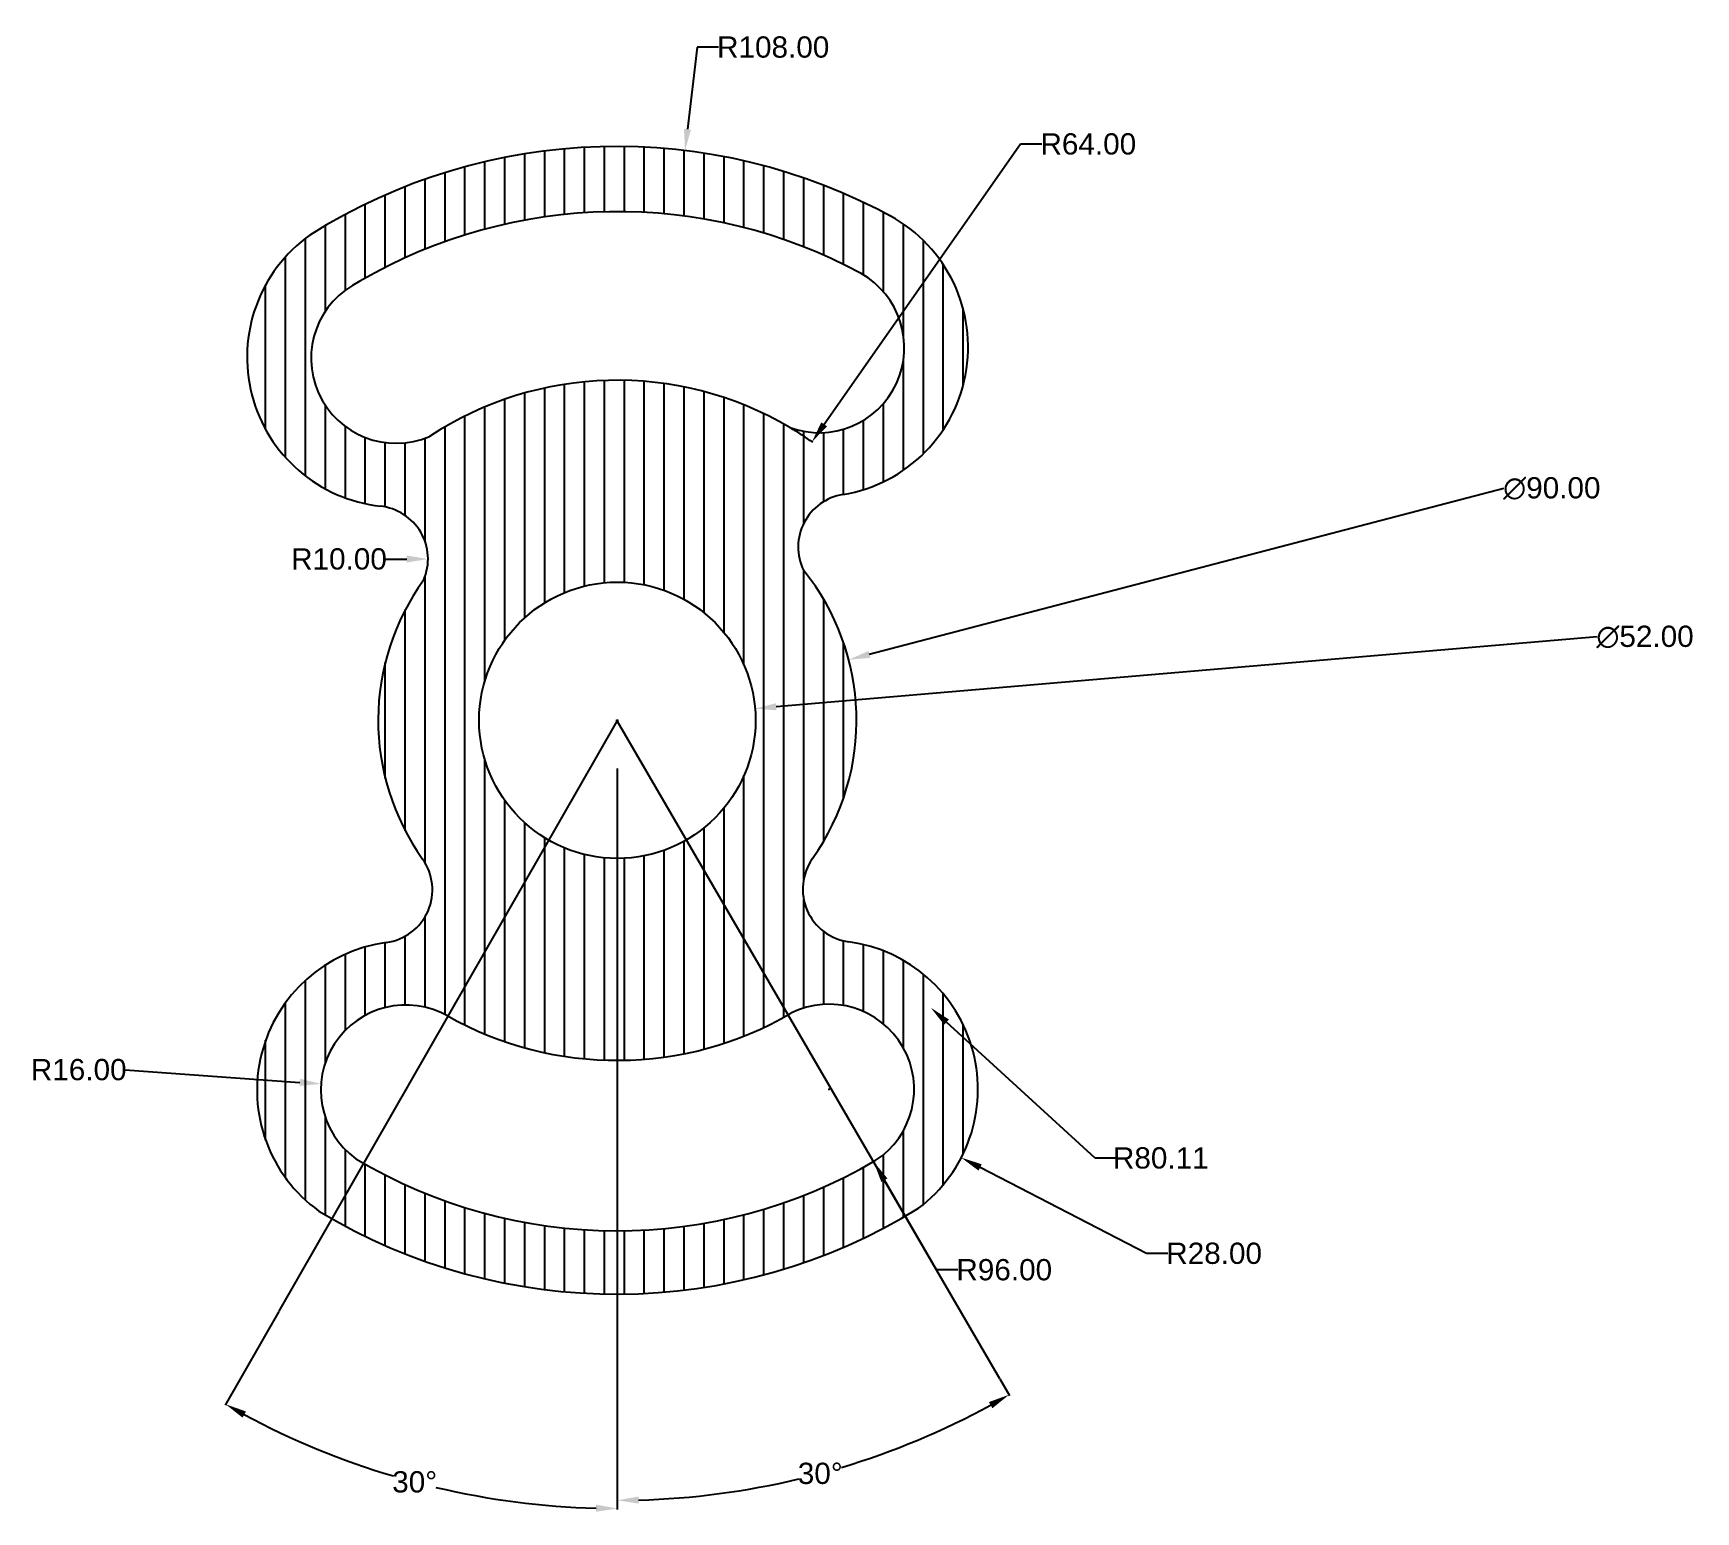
# Model space of a CAD drawing. Header units: centimetres. Extents: x -104 to 209, y -143 to 135.
import ezdxf

# ---------------------------------------------------------------- set-up
doc = ezdxf.new("R2010")
doc.units = ezdxf.units.CM
doc.header["$MEASUREMENT"] = 0
doc.layers.get('Defpoints').update_dxf_attribs({"color": 90})
doc.layers.add('geo', color=255, linetype='Continuous', plot=False)
doc.layers.add('hatch', color=5, linetype='Continuous', plot=False)
doc.styles.get("Standard").update_dxf_attribs({"font": 'arial.ttf'})
doc.dimstyles.get("Standard").update_dxf_attribs({"dimtxt": 4, "dimasz": 4, "dimexe": 0.18, "dimexo": 0.0625, "dimgap": 0.09, "dimtad": 0, "dimtih": 1, "dimtoh": 1, "dimzin": 0, "dimdsep": 46, "dimtxsty": 'Standard', "dimcen": 0.09, "dimclrd": 256, "dimadec": 0, "dimazin": 0, "dimtfac": 1, "dimtofl": 0, "dimtmove": 0, "dimatfit": 3, "dimfxl": 1, "dimtolj": 1, "dimtzin": 0, "dimarcsym": 0})

# ---------------------------------------------------------------- blocks, each defined once
blk = doc.blocks.new('*D3')
at = {"layer": 'Defpoints', "lineweight": -2, "transparency": 16777216}
blk.add_line((190.53, 21.18), (36.06, 8.04), dxfattribs=at)
at = {"layer": 'Defpoints', "color": 0, "lineweight": -2, "transparency": 16777216}
for p, q in [((6.08, 5.5), (6.26, 5.5)), ((6.17, 5.41), (6.17, 5.59))]:
    blk.add_line(p, q, dxfattribs=at)
at = {"layer": 'Defpoints', "color": 0, "transparency": 16777216}
for p in [(32.08, 7.7), (-19.73, 3.3)]:
    blk.add_point(p, dxfattribs=at)
at = {"layer": 'Defpoints', "transparency": 16777216}
blk.add_solid([(36.01, 8.71), (36.12, 7.38), (32.08, 7.7)], dxfattribs=at)
at = {"layer": 'Defpoints', "color": 0, "transparency": 16777216, "insert": (199.54, 21.18), "char_height": 4, "attachment_point": 5}
blk.add_mtext('\\A1;∅52.00', dxfattribs=at)
blk = doc.blocks.new('*D4')
at = {"layer": 'Defpoints', "lineweight": -2, "transparency": 16777216}
blk.add_line((172.99, 49.13), (53.58, 17.9), dxfattribs=at)
at = {"layer": 'Defpoints', "color": 0, "lineweight": -2, "transparency": 16777216}
for p, q in [((6.08, 5.5), (6.26, 5.5)), ((6.17, 5.41), (6.17, 5.59))]:
    blk.add_line(p, q, dxfattribs=at)
at = {"layer": 'Defpoints', "color": 0, "transparency": 16777216}
for p in [(49.71, 16.89), (-37.36, -5.89)]:
    blk.add_point(p, dxfattribs=at)
at = {"layer": 'Defpoints', "transparency": 16777216}
blk.add_solid([(53.41, 18.55), (53.75, 17.26), (49.71, 16.89)], dxfattribs=at)
at = {"layer": 'Defpoints', "color": 0, "transparency": 16777216, "insert": (182, 49.13), "char_height": 4, "attachment_point": 5}
blk.add_mtext('\\A1;∅90.00', dxfattribs=at)
blk = doc.blocks.new('*D5')
at = {"layer": 'Defpoints', "lineweight": -2, "transparency": 16777216}
for p, q in [((21.2, 132.19), (19.37, 116.73)), ((25.2, 132.19), (21.2, 132.19))]:
    blk.add_line(p, q, dxfattribs=at)
at = {"layer": 'Defpoints', "color": 0, "lineweight": -2, "transparency": 16777216}
for p, q in [((6.17, 5.5), (6.35, 5.5)), ((6.26, 5.41), (6.26, 5.59))]:
    blk.add_line(p, q, dxfattribs=at)
at = {"layer": 'Defpoints', "color": 0, "transparency": 16777216}
for p in [(18.91, 112.76), (6.26, 5.5)]:
    blk.add_point(p, dxfattribs=at)
at = {"layer": 'Defpoints', "transparency": 16777216}
blk.add_solid([(18.71, 116.81), (20.04, 116.65), (18.91, 112.76)], dxfattribs=at)
at = {"layer": 'Defpoints', "color": 0, "transparency": 16777216, "insert": (35.5, 132.19), "char_height": 4, "attachment_point": 5}
blk.add_mtext('\\A1;R108.00', dxfattribs=at)
blk = doc.blocks.new('*D9')
at = {"layer": 'Defpoints', "color": 0, "lineweight": -2, "transparency": 16777216}
for p, q in [((5.99, 5.5), (6.17, 5.5)), ((6.08, 5.41), (6.08, 5.59))]:
    blk.add_line(p, q, dxfattribs=at)
at = {"layer": 'Defpoints', "lineweight": -2, "transparency": 16777216}
for p, q in [((96.06, -76.89), (68.11, -51.3)), ((100.06, -76.89), (96.06, -76.89))]:
    blk.add_line(p, q, dxfattribs=at)
at = {"layer": 'Defpoints', "color": 0, "transparency": 16777216}
for p in [(6.08, 5.5), (65.16, -48.6)]:
    blk.add_point(p, dxfattribs=at)
at = {"layer": 'Defpoints', "transparency": 16777216}
blk.add_solid([(68.56, -50.81), (67.66, -51.79), (65.16, -48.6)], dxfattribs=at)
at = {"layer": 'Defpoints', "color": 0, "transparency": 16777216, "insert": (108.43, -76.89), "char_height": 4, "attachment_point": 5}
blk.add_mtext('\\A1;R80.11', dxfattribs=at)
blk = doc.blocks.new('*D10')
at = {"layer": 'Defpoints', "color": 0, "lineweight": -2, "transparency": 16777216}
for p, q in [((6.08, 5.41), (6.26, 5.41)), ((6.17, 5.32), (6.17, 5.5))]:
    blk.add_line(p, q, dxfattribs=at)
at = {"layer": 'Defpoints', "lineweight": -2, "transparency": 16777216}
for p, q in [((66.22, -97.93), (56.42, -81.05)), ((70.22, -97.93), (66.22, -97.93))]:
    blk.add_line(p, q, dxfattribs=at)
at = {"layer": 'Defpoints', "color": 0, "lineweight": -2, "transparency": 16777216}
blk.add_arc((6.17, 5.41), 96, 300.1554, 300.2681, dxfattribs=at)
at = {"layer": 'Defpoints', "color": 0, "transparency": 16777216}
for p in [(6.17, 5.41), (54.41, -77.59)]:
    blk.add_point(p, dxfattribs=at)
at = {"layer": 'Defpoints', "transparency": 16777216}
blk.add_solid([(56.99, -80.72), (55.84, -81.39), (54.41, -77.59)], dxfattribs=at)
at = {"layer": 'Defpoints', "color": 0, "transparency": 16777216, "insert": (78.97, -97.93), "char_height": 4, "attachment_point": 5}
blk.add_mtext('\\A1;R96.00', dxfattribs=at)
blk = doc.blocks.new('*D11')
at = {"layer": 'Defpoints', "lineweight": -2, "transparency": 16777216}
blk.add_line((-37.45, 35.85), (-33.45, 35.85), dxfattribs=at)
at = {"layer": 'Defpoints', "color": 0, "transparency": 16777216}
for p in [(-39.45, 35.85), (-29.45, 35.85)]:
    blk.add_point(p, dxfattribs=at)
at = {"layer": 'Defpoints', "transparency": 16777216}
blk.add_solid([(-33.45, 36.52), (-33.45, 35.19), (-29.45, 35.85)], dxfattribs=at)
at = {"layer": 'Defpoints', "color": 0, "transparency": 16777216, "insert": (-46.2, 35.85), "char_height": 4, "attachment_point": 5}
blk.add_mtext('\\A1;R10.00', dxfattribs=at)
blk = doc.blocks.new('*D12')
at = {"layer": 'Defpoints', "lineweight": -2, "transparency": 16777216}
blk.add_line((-86.43, -60.27), (-53.56, -62.64), dxfattribs=at)
at = {"layer": 'Defpoints', "color": 0, "lineweight": -2, "transparency": 16777216}
for p, q in [((-33.7, -64.08), (-33.52, -64.08)), ((-33.61, -64.17), (-33.61, -63.99))]:
    blk.add_line(p, q, dxfattribs=at)
at = {"layer": 'Defpoints', "color": 0, "transparency": 16777216}
for p in [(-49.57, -62.93), (-33.61, -64.08)]:
    blk.add_point(p, dxfattribs=at)
at = {"layer": 'Defpoints', "transparency": 16777216}
blk.add_solid([(-53.51, -61.98), (-53.61, -63.31), (-49.57, -62.93)], dxfattribs=at)
at = {"layer": 'Defpoints', "color": 0, "transparency": 16777216, "insert": (-95.17, -60.27), "char_height": 4, "attachment_point": 5}
blk.add_mtext('\\A1;R16.00', dxfattribs=at)
blk = doc.blocks.new('*D13')
at = {"layer": 'Defpoints', "color": 0, "lineweight": -2, "transparency": 16777216}
for p, q in [((45.93, -63.95), (46.11, -63.95)), ((46.02, -64.04), (46.02, -63.86))]:
    blk.add_line(p, q, dxfattribs=at)
at = {"layer": 'Defpoints', "lineweight": -2, "transparency": 16777216}
for p, q in [((105.72, -94.84), (74.44, -78.65)), ((109.72, -94.84), (105.72, -94.84))]:
    blk.add_line(p, q, dxfattribs=at)
at = {"layer": 'Defpoints', "color": 0, "transparency": 16777216}
for p in [(46.02, -63.95), (70.88, -76.82)]:
    blk.add_point(p, dxfattribs=at)
at = {"layer": 'Defpoints', "transparency": 16777216}
blk.add_solid([(74.74, -78.06), (74.13, -79.25), (70.88, -76.82)], dxfattribs=at)
at = {"layer": 'Defpoints', "color": 0, "transparency": 16777216, "insert": (118.46, -94.84), "char_height": 4, "attachment_point": 5}
blk.add_mtext('\\A1;R28.00', dxfattribs=at)
blk = doc.blocks.new('*D14')
at = {"layer": 'Defpoints', "lineweight": -2, "transparency": 16777216}
for p, q in [((82.04, 113.96), (45.09, 61.2)), ((86.04, 113.96), (82.04, 113.96))]:
    blk.add_line(p, q, dxfattribs=at)
at = {"layer": 'Defpoints', "color": 0, "lineweight": -2, "transparency": 16777216}
for p, q in [((5.99, 5.5), (6.17, 5.5)), ((6.08, 5.41), (6.08, 5.59))]:
    blk.add_line(p, q, dxfattribs=at)
blk.add_arc((6.08, 5.5), 64, 54.8345, 59.3883, dxfattribs=at)
at = {"layer": 'Defpoints', "color": 0, "transparency": 16777216}
for p in [(42.8, 57.92), (6.08, 5.5)]:
    blk.add_point(p, dxfattribs=at)
at = {"layer": 'Defpoints', "transparency": 16777216}
blk.add_solid([(44.54, 61.58), (45.64, 60.82), (42.8, 57.92)], dxfattribs=at)
at = {"layer": 'Defpoints', "color": 0, "transparency": 16777216, "insert": (94.79, 113.96), "char_height": 4, "attachment_point": 5}
blk.add_mtext('\\A1;R64.00', dxfattribs=at)
blk = doc.blocks.new('*D15')
at = {"layer": 'Defpoints', "color": 0, "lineweight": -2, "transparency": 16777216}
for p, q in [((-57.51, -105.76), (-67.61, -123.38)), ((6.17, -122.15), (6.17, -143.03))]:
    blk.add_line(p, q, dxfattribs=at)
at = {"layer": 'Defpoints', "lineweight": -2, "transparency": 16777216}
for start, end in [(241.7235, 253.4766), (256.6882, 268.4532)]:
    blk.add_arc((6.17, 5.32), 148.17, start, end, dxfattribs=at)
at = {"layer": 'Defpoints', "color": 0, "transparency": 16777216}
for p in [(6.17, 5.32), (6.17, -3.5), (-57.47, -105.71), (6.17, -122.08), (-44.22, -134.02)]:
    blk.add_point(p, dxfattribs=at)
at = {"layer": 'Defpoints', "transparency": 16777216}
for points in [[(-64.34, -125.75), (-63.7, -124.59), (-67.52, -123.23)], [(2.18, -142.13), (2.16, -143.46), (6.17, -142.85)]]:
    blk.add_solid(points, dxfattribs=at)
at = {"layer": 'Defpoints', "color": 0, "transparency": 16777216, "insert": (-31.96, -137.86), "char_height": 4, "attachment_point": 5}
blk.add_mtext('\\A1;30°', dxfattribs=at)
blk = doc.blocks.new('*D16')
at = {"layer": 'Defpoints', "color": 0, "lineweight": -2, "transparency": 16777216}
for p, q in [((6.17, -3.56), (6.17, -141.49)), ((78.14, -118.42), (79.98, -121.59))]:
    blk.add_line(p, q, dxfattribs=at)
at = {"layer": 'Defpoints', "lineweight": -2, "transparency": 16777216}
for start, end in [(286.7214, 298.6194), (271.563, 283.4734)]:
    blk.add_arc((6.17, 5.32), 146.63, start, end, dxfattribs=at)
at = {"layer": 'Defpoints', "color": 0, "transparency": 16777216}
for p in [(6.17, 5.32), (6.17, 5.32), (6.17, -3.5), (78.11, -118.36), (31.79, -139.06)]:
    blk.add_point(p, dxfattribs=at)
at = {"layer": 'Defpoints', "transparency": 16777216}
for points in [[(76.08, -122.82), (76.74, -123.98), (79.89, -121.43)], [(10.18, -141.93), (10.16, -140.59), (6.17, -141.31)]]:
    blk.add_solid(points, dxfattribs=at)
at = {"layer": 'Defpoints', "color": 0, "transparency": 16777216, "insert": (44.35, -136.26), "char_height": 4, "attachment_point": 5}
blk.add_mtext('\\A1;30°', dxfattribs=at)

msp = doc.modelspace()

# ---------------------------------------------------------------- hatches: boundary and pattern name
at = {"layer": 'hatch'}
h = msp.add_hatch(dxfattribs=at)
h.set_pattern_fill('ANSI31', color=256, scale=30, angle=45)
h.paths.add_polyline_path([(-51.678, 96.814, 0.6880214), (-38.395, 45.797, -0.5045505), (-30.254, 31.923, 0.3221509), (-30.476, -20.612, -0.5651807), (-37.303, -36.327, 0.6782962), (-49.975, -86.866, 0.2819426), (62.854, -86.319, 0.6707829), (49.733, -36.193, -0.5639051), (42.899, -20.503, 0.3354696), (41.204, 33.747, -0.5023905), (48.613, 47.979, 0.7003583), (58.384, 99.942, 0.2740112)])
h.paths.add_polyline_path([(52.03, 89.571, -0.9225979), (38.619, 60.613, 0.2865016), (-29.141, 58.936, -0.9828766), (-42.253, 88.121, -0.2624746)], flags=16)
h.paths.add_polyline_path([(32.173, 5.501, -1), (-19.827, 5.501, -1)], flags=16)
h.paths.add_polyline_path([(-25.67, -50.194, 0.265945), (38.845, -49.644, -0.9467643), (54.708, -77.38, -0.2738569), (-43.002, -77.039, -0.9475764)], flags=16)

# ---------------------------------------------------------------- linework, layer by layer
at = {"layer": 'Defpoints'}
msp.add_lwpolyline([(-57.475, -105.71), (6.173, 5.321), (78.107, -118.363)], dxfattribs=at)
at = {"layer": 'geo'}
msp.add_circle((6.173, 5.501), 26, dxfattribs=at)
for centre, radius, start, end in [((5.993, 5.501), 108, 60.98073, 122.275), ((6.175, 5.231), 96, 61.46761, 120.29538), ((44.048, 75.738), 28.131, 279.3392, 63.73877), ((-35.274, 73.847), 28.223, 125.53534, 263.65055), ((-35.445, 73.641), 16, 115.17639, 293.20348), ((44.157, 75.633), 16.008, 249.76128, 60.53955), ((6.083, 5.501), 64, 59.44422, 123.39259), ((50.203, 38.106), 10, 99.14966, 205.84773), ((-39.449, 35.853), 10, 336.85889, 83.9519), ((6.173, 5.501), 45, 144.04435, 215.46991), ((6.173, 5.501), 45, 324.69947, 38.87962), ((-38.62, -26.414), 10, 277.57272, 35.46991), ((51.06, -26.282), 10, 144.69947, 262.37497), ((-33.582, -64.118), 28.039, 97.62607, 234.22165), ((46.018, -63.946), 28, 306.96283, 82.37497), ((-33.613, -64.083), 16, 60.17674, 234.0693), ((6.107, 6.439), 64.939, 240.51861, 300.2741), ((46.018, -63.946), 16, 302.89928, 116.63366), ((6.142, 5.299), 95.888, 239.16922, 300.43058), ((5.993, 5.501), 108, 238.78728, 301.7689)]:
    msp.add_arc(centre, radius, start, end, dxfattribs=at)

# ---------------------------------------------------------------- dimensions: what is measured, and where the dimension line sits
at = {"layer": 'Defpoints'}
for center, mpoint, picture, middle in [((6.263, 5.501), (18.906, 112.758), '*D5', (35.496, 132.188)), ((6.083, 5.501), (42.796, 57.924), '*D14', (94.785, 113.96)), ((-39.449, 35.853), (-29.449, 35.853), '*D11', (-46.195, 35.853)), ((6.083, 5.501), (65.164, -48.601), '*D9', (108.429, -76.895)), ((6.173, 5.411), (54.406, -77.593), '*D10', (78.968, -97.927)), ((-33.613, -64.083), (-49.571, -62.93), '*D12', (-86.426, -60.268)), ((46.018, -63.946), (70.885, -76.815), '*D13', (118.461, -94.841))]:
    dim = msp.add_radius_dim(center=center, mpoint=mpoint, dimstyle='Standard', dxfattribs=at)
    dim.commit()
    dim.dimension.update_dxf_attribs({"geometry": picture, "text_midpoint": middle, "dimtype": 164})
for p1, p2, picture, middle in [((-37.363, -5.887), (49.708, 16.888), '*D4', (172.992, 49.134)), ((-19.734, 3.297), (32.079, 7.704), '*D3', (190.527, 21.182))]:
    dim = msp.add_diameter_dim_2p(p1=p1, p2=p2, dimstyle='Standard', dxfattribs=at)
    dim.commit()
    dim.dimension.update_dxf_attribs({"geometry": picture, "text_midpoint": middle, "dimtype": 163})
for base, line1, line2, picture, middle in [((-44.218, -134.018), ((6.173, -122.084), (6.173, -3.499)), ((-57.475, -105.71), (6.173, 5.321)), '*D15', (-31.956, -137.86)), ((31.789, -139.058), ((6.173, 5.321), (78.107, -118.363)), ((6.173, 5.321), (6.173, -3.499)), '*D16', (44.35, -136.256))]:
    dim = msp.add_angular_dim_2l(base=base, line1=line1, line2=line2, dimstyle='Standard', dxfattribs=at)
    dim.commit()
    dim.dimension.update_dxf_attribs({"geometry": picture, "text_midpoint": middle})

doc.saveas('drawing.dxf')
